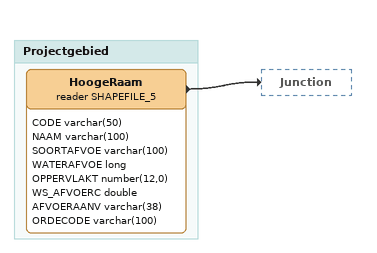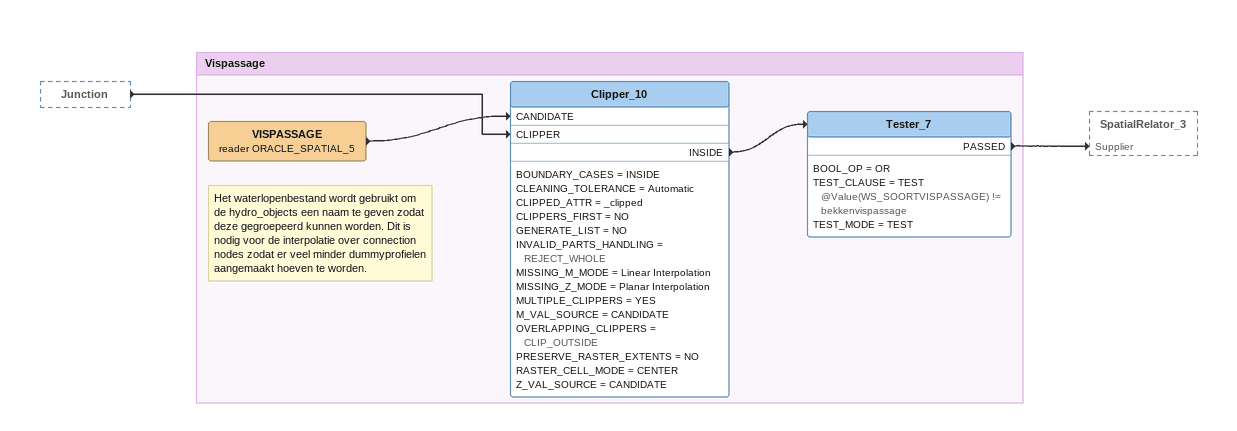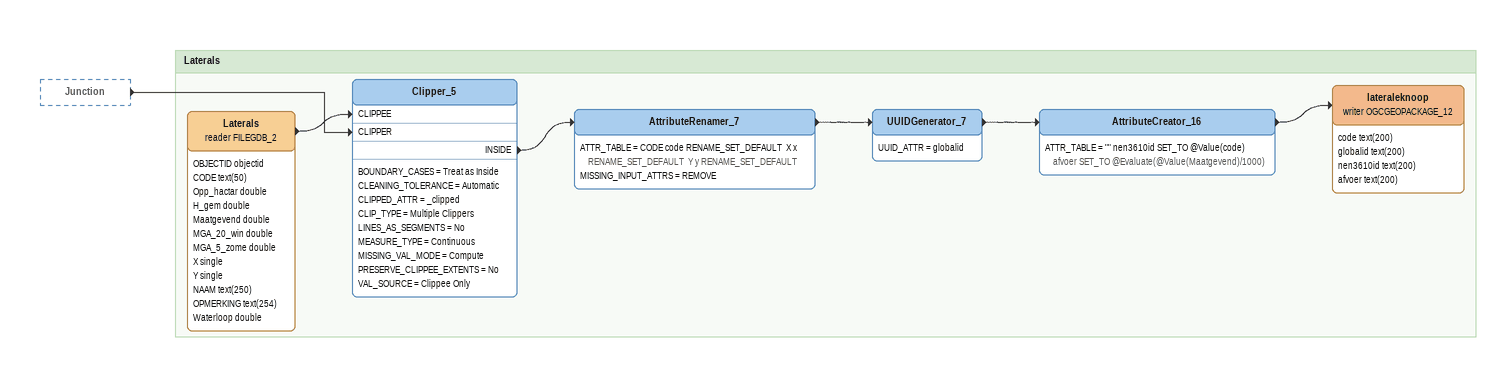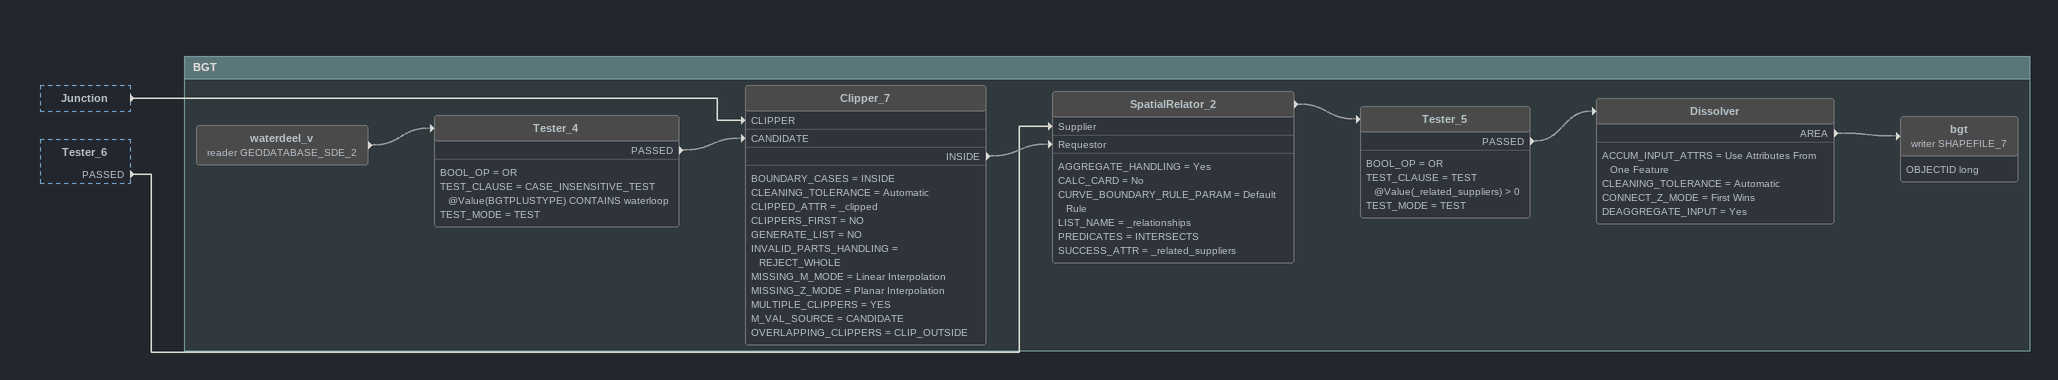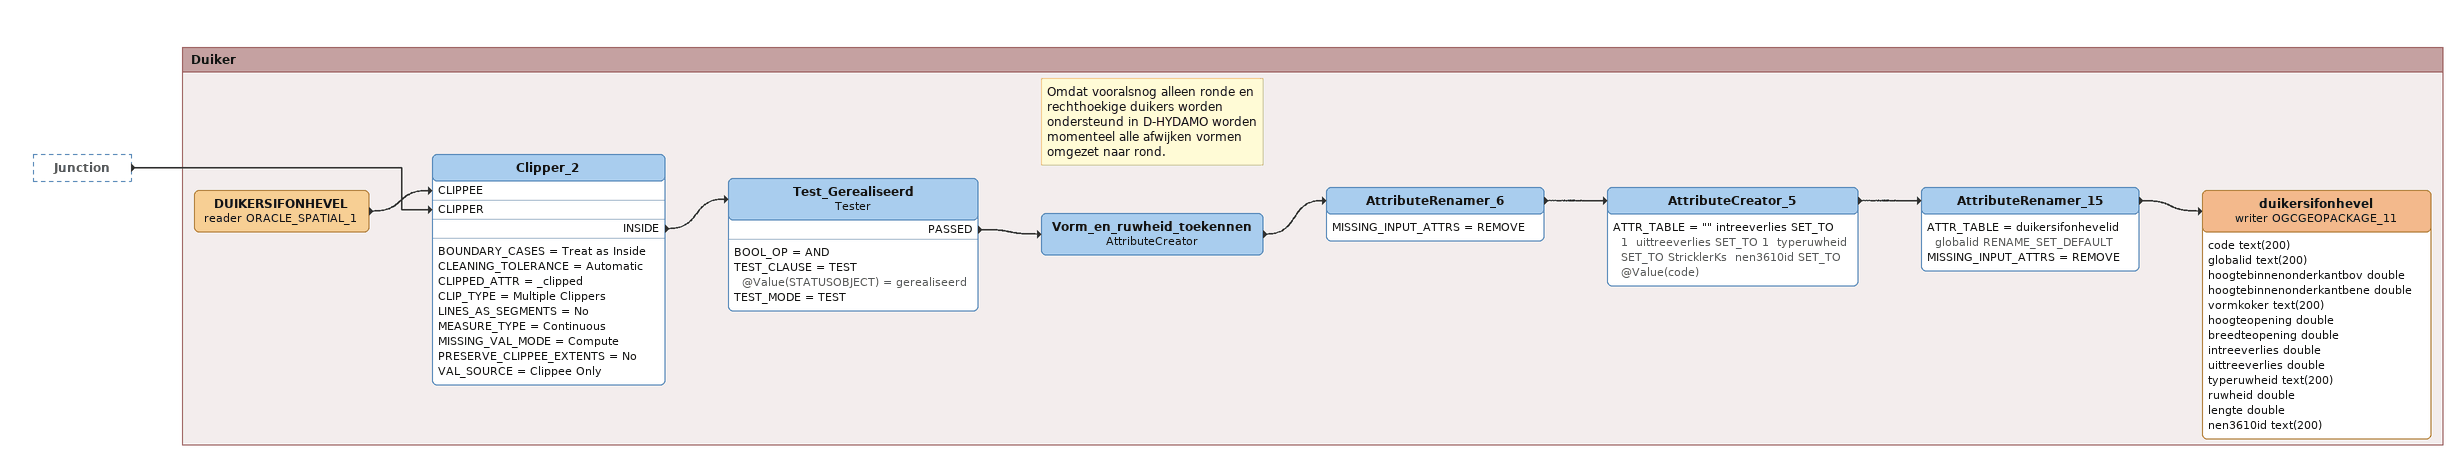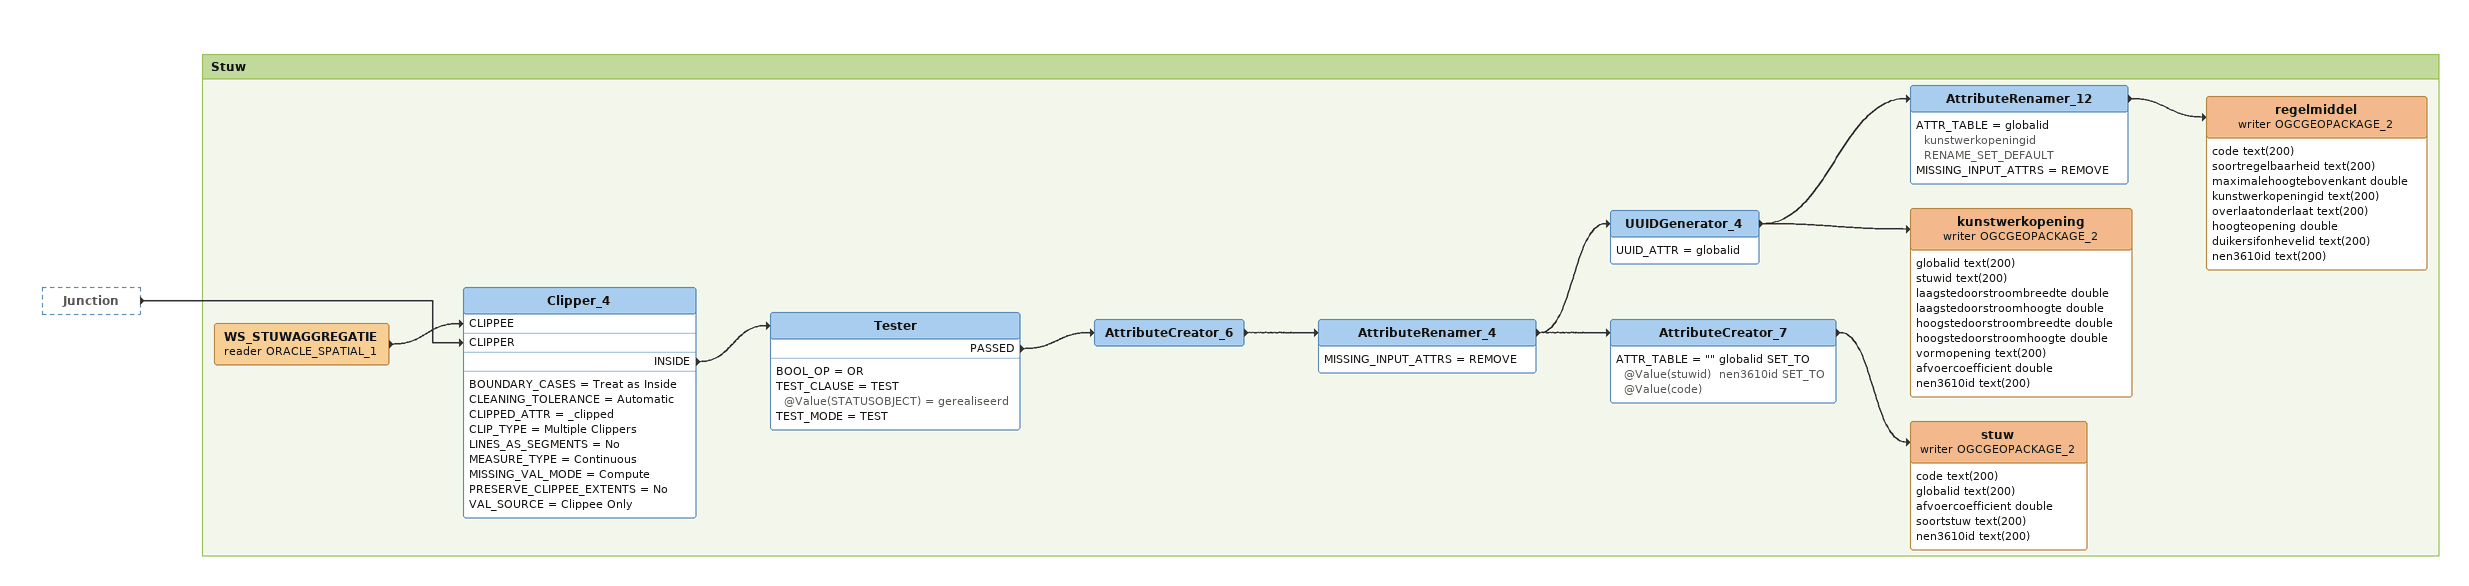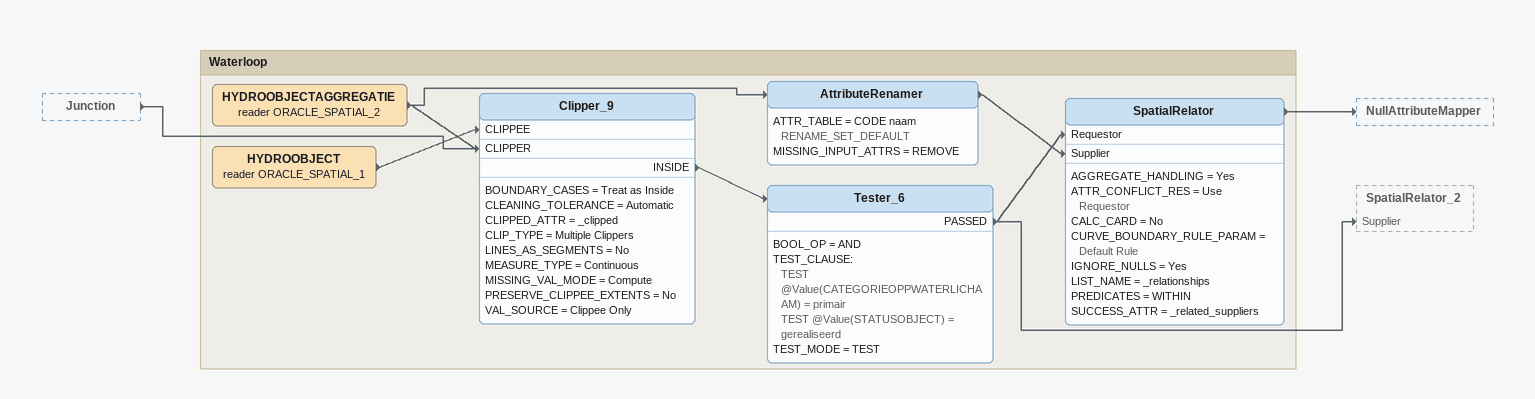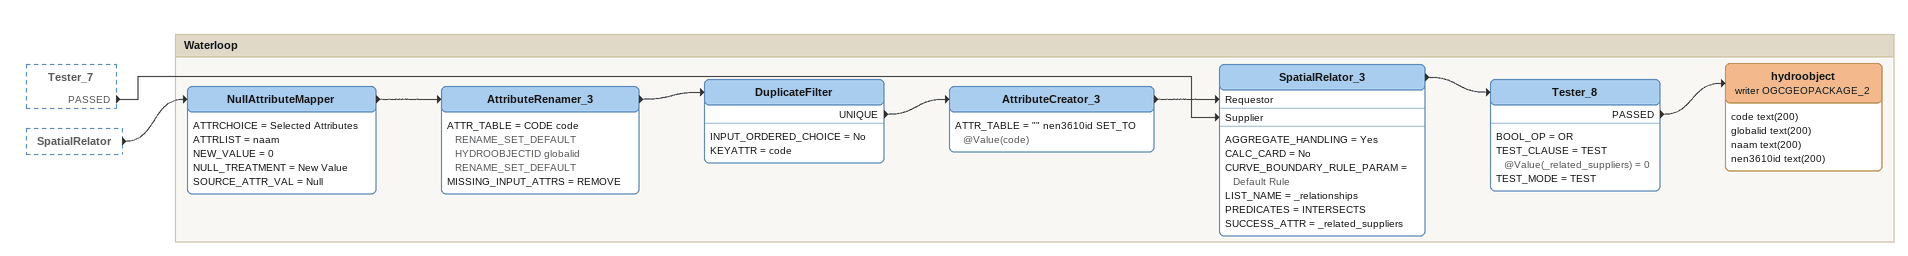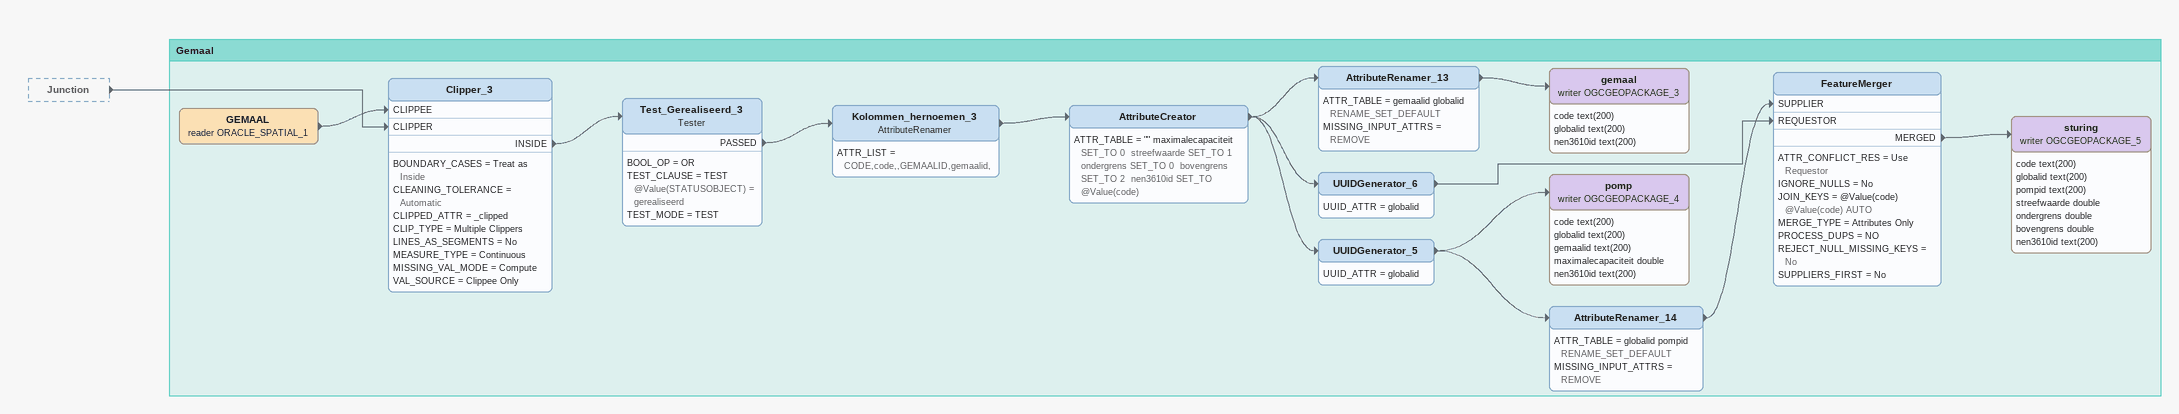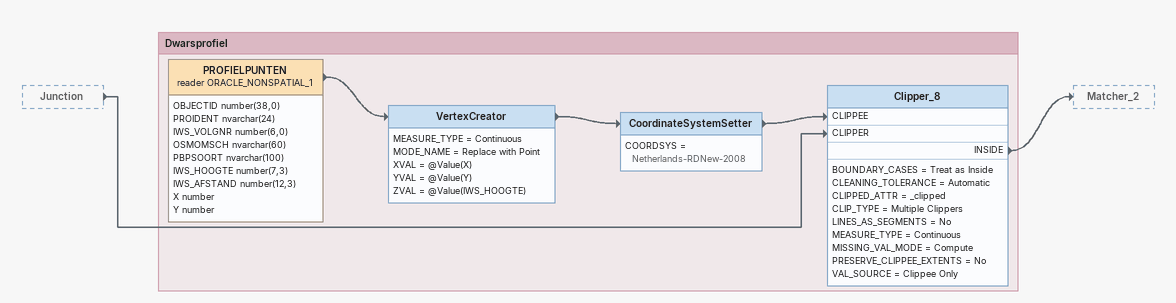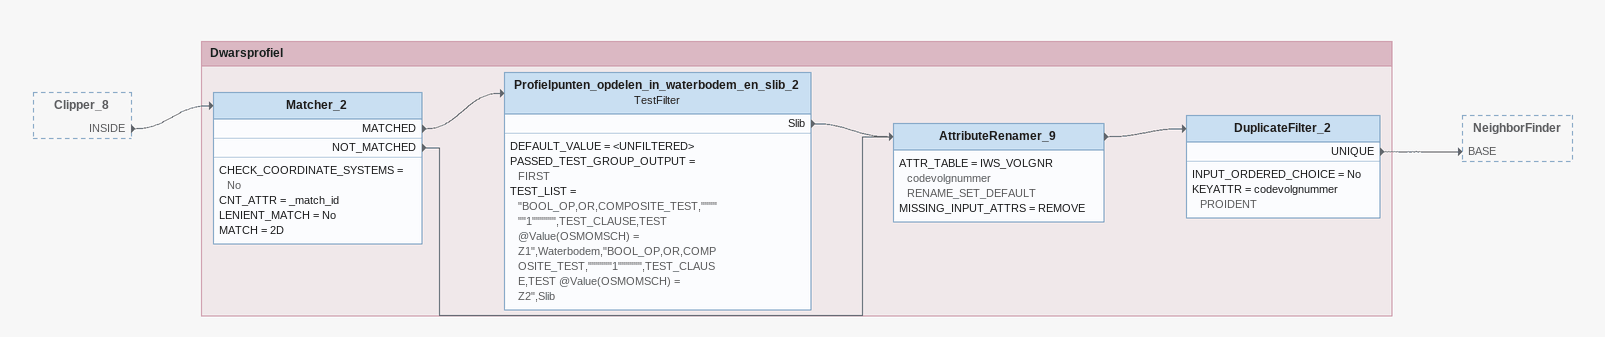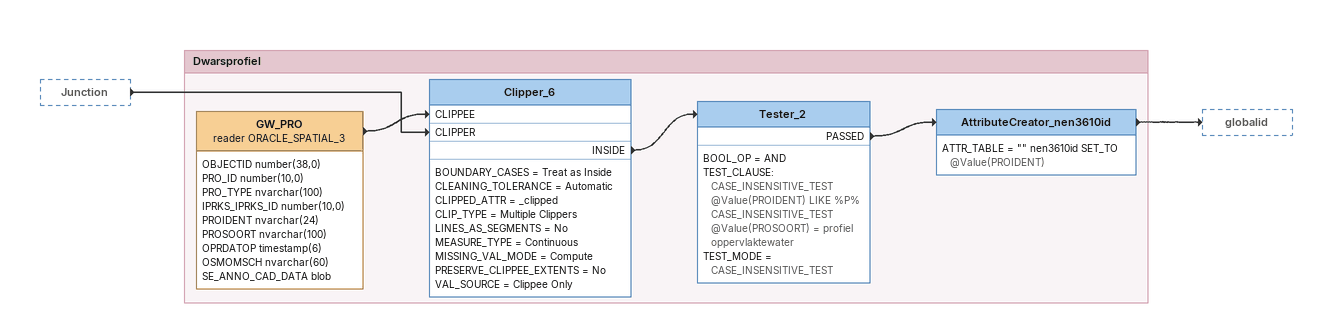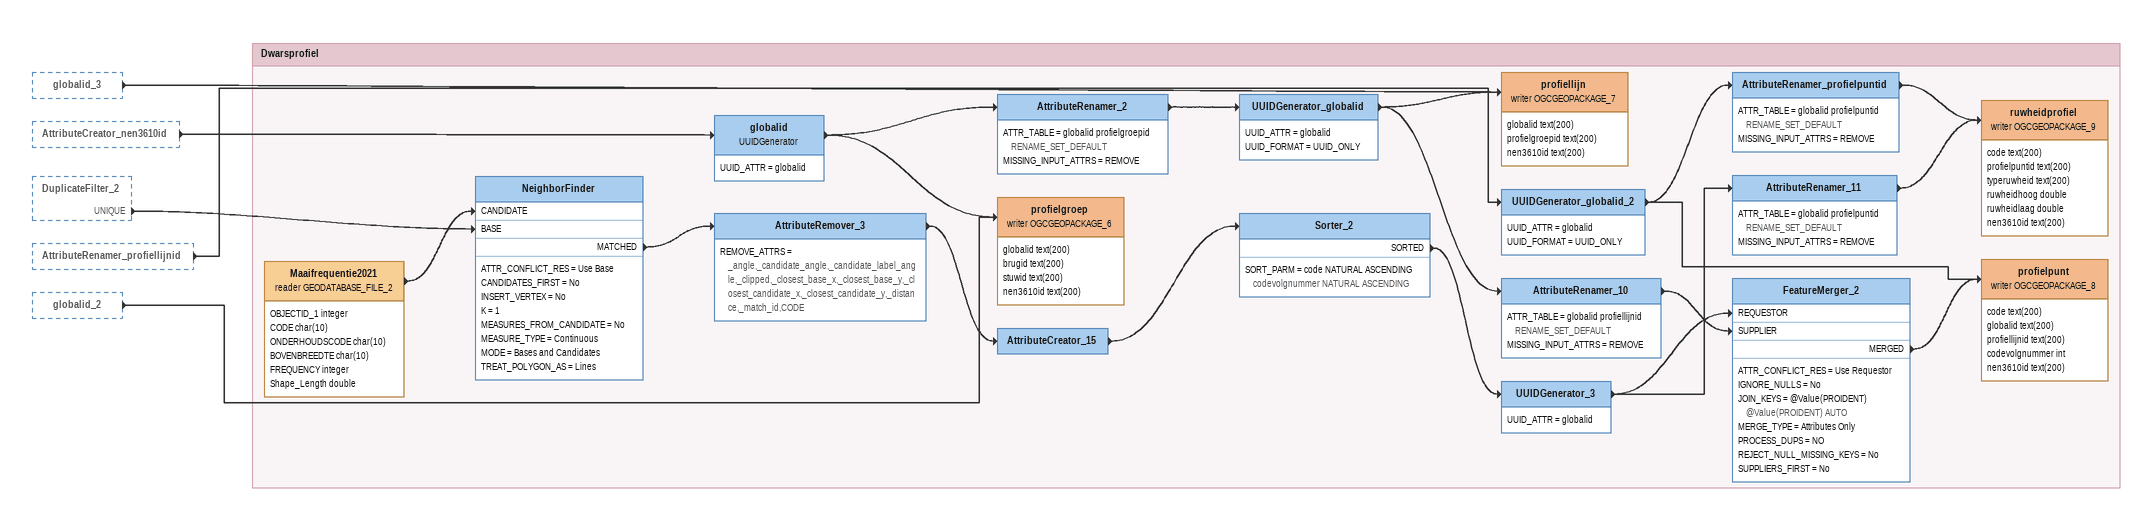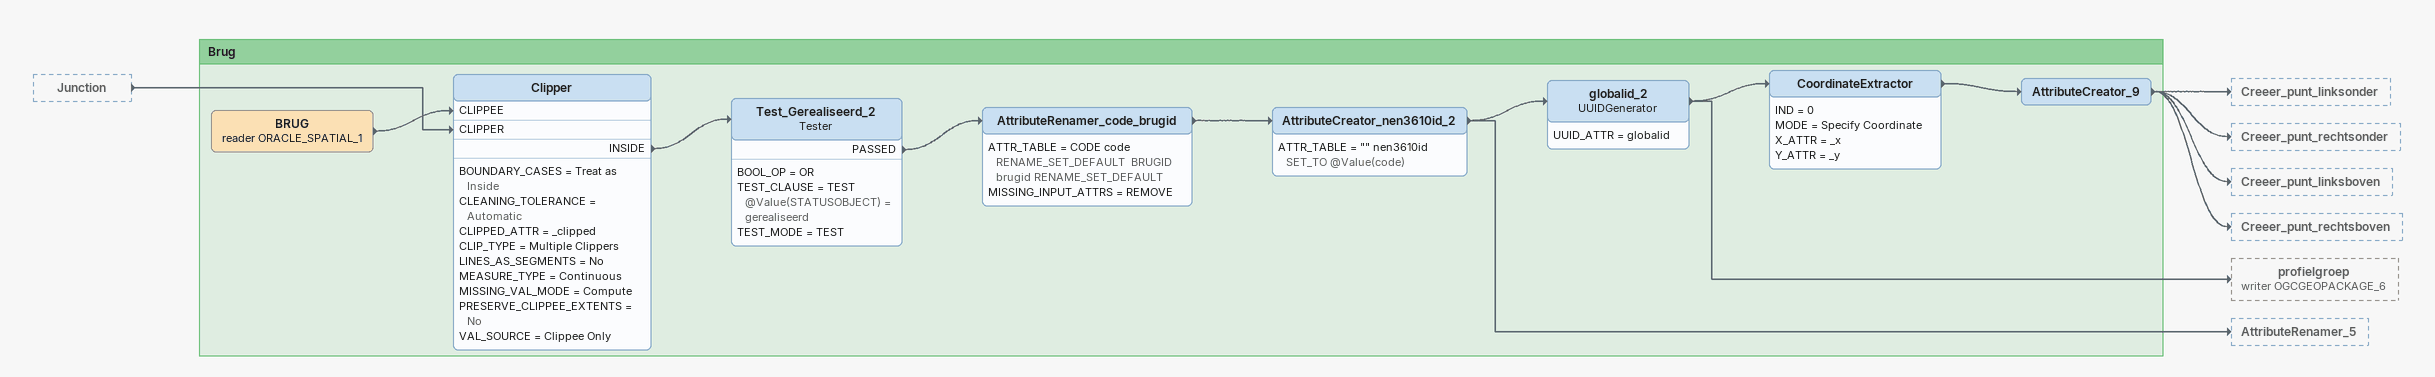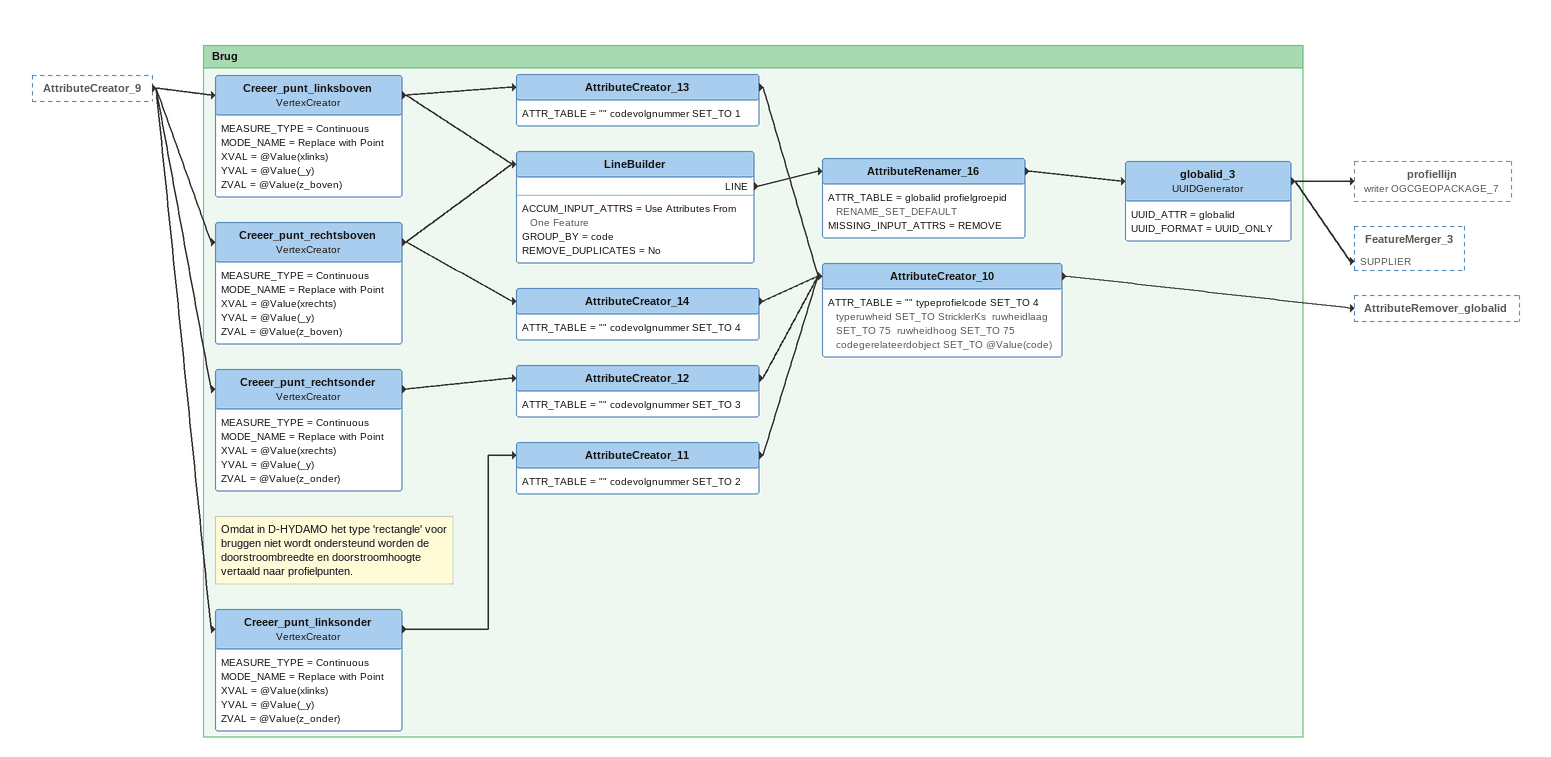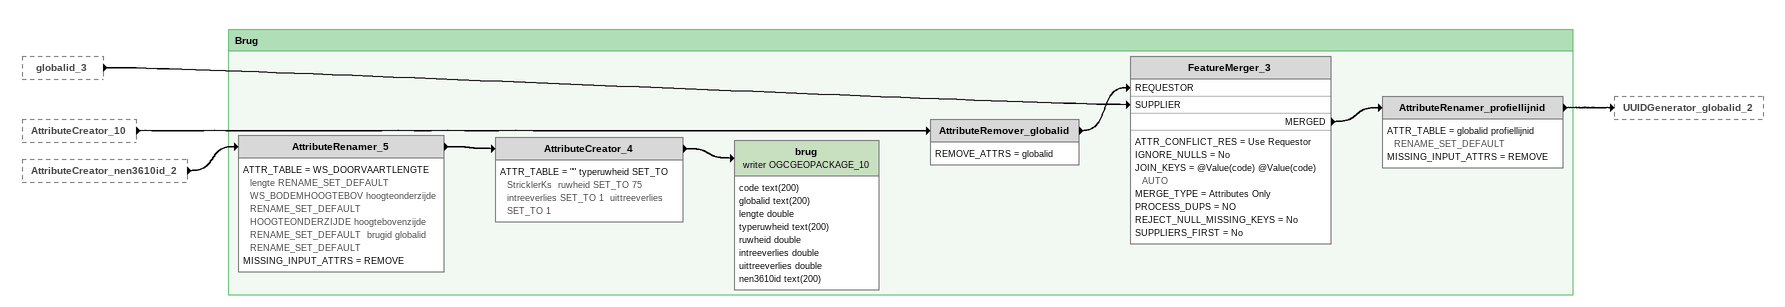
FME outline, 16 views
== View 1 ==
Bookmark: Projectgebied
HoogeRaam (reader SHAPEFILE_5)
    attributes: CODE varchar(50), NAAM varchar(100), SOORTAFVOE varchar(100), WATERAFVOE long, OPPERVLAKT number(12,0), WS_AFVOERC double, AFVOERAANV varchar(38), ORDECODE varchar(100)
    -> Junction

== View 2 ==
Junction [outside]
    -> Clipper_10 [CLIPPER]

Bookmark: Vispassage
Note: Het waterlopenbestand wordt gebruikt om de hydro_objects een naam te geven zodat deze gegroepeerd kunnen worden. Dit is nodig voor de interpolatie over connection nodes zodat er veel minder dummyprofielen aangemaakt hoeven te worden.
VISPASSAGE (reader ORACLE_SPATIAL_5)
    -> Clipper_10 [CANDIDATE]
Clipper_10
    BOUNDARY_CASES = INSIDE
    CLEANING_TOLERANCE = Automatic
    CLIPPED_ATTR = _clipped
    CLIPPERS_FIRST = NO
    GENERATE_LIST = NO
    INVALID_PARTS_HANDLING = REJECT_WHOLE
    MISSING_M_MODE = Linear Interpolation
    MISSING_Z_MODE = Planar Interpolation
    MULTIPLE_CLIPPERS = YES
    M_VAL_SOURCE = CANDIDATE
    OVERLAPPING_CLIPPERS = CLIP_OUTSIDE
    PRESERVE_RASTER_EXTENTS = NO
    RASTER_CELL_MODE = CENTER
    Z_VAL_SOURCE = CANDIDATE
    INSIDE -> Tester_7
Tester_7
    BOOL_OP = OR
    TEST_CLAUSE = TEST @Value(WS_SOORTVISPASSAGE) != bekkenvispassage
    TEST_MODE = TEST
    PASSED -> SpatialRelator_3 [Supplier]

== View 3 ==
Junction [outside]
    -> Clipper_5 [CLIPPER]

Bookmark: Laterals
Laterals (reader FILEGDB_2)
    attributes: OBJECTID objectid, CODE text(50), Opp_hactar double, H_gem double, Maatgevend double, MGA_20_win double, MGA_5_zome double, X single, Y single, NAAM text(250), OPMERKING text(254), Waterloop double
    -> Clipper_5 [CLIPPEE]
Clipper_5
    BOUNDARY_CASES = Treat as Inside
    CLEANING_TOLERANCE = Automatic
    CLIPPED_ATTR = _clipped
    CLIP_TYPE = Multiple Clippers
    LINES_AS_SEGMENTS = No
    MEASURE_TYPE = Continuous
    MISSING_VAL_MODE = Compute
    PRESERVE_CLIPPEE_EXTENTS = No
    VAL_SOURCE = Clippee Only
    INSIDE -> AttributeRenamer_7
AttributeRenamer_7
    ATTR_TABLE = CODE code RENAME_SET_DEFAULT  X x RENAME_SET_DEFAULT  Y y RENAME_SET_DEFAULT
    MISSING_INPUT_ATTRS = REMOVE
    -> UUIDGenerator_7
UUIDGenerator_7
    UUID_ATTR = globalid
    -> AttributeCreator_16
AttributeCreator_16
    ATTR_TABLE = "" nen3610id SET_TO @Value(code)  afvoer SET_TO @Evaluate(@Value(Maatgevend)/1000)
    -> lateraleknoop (writer OGCGEOPACKAGE_12)
lateraleknoop (writer OGCGEOPACKAGE_12)
    attributes: code text(200), globalid text(200), nen3610id text(200), afvoer text(200)

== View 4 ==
Junction [outside]
    -> Clipper_7 [CLIPPER]
Tester_6 [outside]
    PASSED -> SpatialRelator_2 [Supplier]

Bookmark: BGT
waterdeel_v (reader GEODATABASE_SDE_2) [off]
    -> Tester_4 [off]
Tester_4 [off]
    BOOL_OP = OR
    TEST_CLAUSE = CASE_INSENSITIVE_TEST @Value(BGTPLUSTYPE) CONTAINS waterloop
    TEST_MODE = TEST
    PASSED -> Clipper_7 [CANDIDATE] [off]
Clipper_7 [off]
    BOUNDARY_CASES = INSIDE
    CLEANING_TOLERANCE = Automatic
    CLIPPED_ATTR = _clipped
    CLIPPERS_FIRST = NO
    GENERATE_LIST = NO
    INVALID_PARTS_HANDLING = REJECT_WHOLE
    MISSING_M_MODE = Linear Interpolation
    MISSING_Z_MODE = Planar Interpolation
    MULTIPLE_CLIPPERS = YES
    M_VAL_SOURCE = CANDIDATE
    OVERLAPPING_CLIPPERS = CLIP_OUTSIDE
    INSIDE -> SpatialRelator_2 [Requestor] [off]
SpatialRelator_2 [off]
    AGGREGATE_HANDLING = Yes
    CALC_CARD = No
    CURVE_BOUNDARY_RULE_PARAM = Default Rule
    LIST_NAME = _relationships
    PREDICATES = INTERSECTS
    SUCCESS_ATTR = _related_suppliers
    -> Tester_5 [off]
Tester_5 [off]
    BOOL_OP = OR
    TEST_CLAUSE = TEST @Value(_related_suppliers) > 0
    TEST_MODE = TEST
    PASSED -> Dissolver [off]
Dissolver [off]
    ACCUM_INPUT_ATTRS = Use Attributes From One Feature
    CLEANING_TOLERANCE = Automatic
    CONNECT_Z_MODE = First Wins
    DEAGGREGATE_INPUT = Yes
    AREA -> bgt (writer SHAPEFILE_7) [off]
bgt (writer SHAPEFILE_7) [off]
    attributes: OBJECTID long

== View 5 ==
Junction [outside]
    -> Clipper_2 [CLIPPER]

Bookmark: Duiker
DUIKERSIFONHEVEL (reader ORACLE_SPATIAL_1)
    -> Clipper_2 [CLIPPEE]
Clipper_2
    BOUNDARY_CASES = Treat as Inside
    CLEANING_TOLERANCE = Automatic
    CLIPPED_ATTR = _clipped
    CLIP_TYPE = Multiple Clippers
    LINES_AS_SEGMENTS = No
    MEASURE_TYPE = Continuous
    MISSING_VAL_MODE = Compute
    PRESERVE_CLIPPEE_EXTENTS = No
    VAL_SOURCE = Clippee Only
    INSIDE -> Test_Gerealiseerd
Test_Gerealiseerd: Tester
    BOOL_OP = AND
    TEST_CLAUSE = TEST @Value(STATUSOBJECT) = gerealiseerd
    TEST_MODE = TEST
    PASSED -> Vorm_en_ruwheid_toekennen
Note: Omdat vooralsnog alleen ronde en rechthoekige duikers worden ondersteund in D-HYDAMO worden momenteel alle afwijken vormen omgezet naar rond.
Vorm_en_ruwheid_toekennen: AttributeCreator
    -> AttributeRenamer_6
AttributeRenamer_6
    MISSING_INPUT_ATTRS = REMOVE
    -> AttributeCreator_5
AttributeCreator_5
    ATTR_TABLE = "" intreeverlies SET_TO 1  uittreeverlies SET_TO 1  typeruwheid SET_TO StricklerKs  nen3610id SET_TO @Value(code)
    -> AttributeRenamer_15
AttributeRenamer_15
    ATTR_TABLE = duikersifonhevelid globalid RENAME_SET_DEFAULT
    MISSING_INPUT_ATTRS = REMOVE
    -> duikersifonhevel (writer OGCGEOPACKAGE_11)
duikersifonhevel (writer OGCGEOPACKAGE_11)
    attributes: code text(200), globalid text(200), hoogtebinnenonderkantbov double, hoogtebinnenonderkantbene double, vormkoker text(200), hoogteopening double, breedteopening double, intreeverlies double, uittreeverlies double, typeruwheid text(200), ruwheid double, lengte double, nen3610id text(200)

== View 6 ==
Junction [outside]
    -> Clipper_4 [CLIPPER]

Bookmark: Stuw
WS_STUWAGGREGATIE (reader ORACLE_SPATIAL_1)
    -> Clipper_4 [CLIPPEE]
Clipper_4
    BOUNDARY_CASES = Treat as Inside
    CLEANING_TOLERANCE = Automatic
    CLIPPED_ATTR = _clipped
    CLIP_TYPE = Multiple Clippers
    LINES_AS_SEGMENTS = No
    MEASURE_TYPE = Continuous
    MISSING_VAL_MODE = Compute
    PRESERVE_CLIPPEE_EXTENTS = No
    VAL_SOURCE = Clippee Only
    INSIDE -> Tester
Tester
    BOOL_OP = OR
    TEST_CLAUSE = TEST @Value(STATUSOBJECT) = gerealiseerd
    TEST_MODE = TEST
    PASSED -> AttributeCreator_6
AttributeCreator_6
    -> AttributeRenamer_4
AttributeRenamer_4
    MISSING_INPUT_ATTRS = REMOVE
    -> AttributeCreator_7
    -> UUIDGenerator_4
UUIDGenerator_4
    UUID_ATTR = globalid
    -> kunstwerkopening (writer OGCGEOPACKAGE_2)
    -> AttributeRenamer_12
AttributeRenamer_12
    ATTR_TABLE = globalid kunstwerkopeningid RENAME_SET_DEFAULT
    MISSING_INPUT_ATTRS = REMOVE
    -> regelmiddel (writer OGCGEOPACKAGE_2)
regelmiddel (writer OGCGEOPACKAGE_2)
    attributes: code text(200), soortregelbaarheid text(200), maximalehoogtebovenkant double, kunstwerkopeningid text(200), overlaatonderlaat text(200), hoogteopening double, duikersifonhevelid text(200), nen3610id text(200)
kunstwerkopening (writer OGCGEOPACKAGE_2)
    attributes: globalid text(200), stuwid text(200), laagstedoorstroombreedte double, laagstedoorstroomhoogte double, hoogstedoorstroombreedte double, hoogstedoorstroomhoogte double, vormopening text(200), afvoercoefficient double, nen3610id text(200)
AttributeCreator_7
    ATTR_TABLE = "" globalid SET_TO @Value(stuwid)  nen3610id SET_TO @Value(code)
    -> stuw (writer OGCGEOPACKAGE_2)
stuw (writer OGCGEOPACKAGE_2)
    attributes: code text(200), globalid text(200), afvoercoefficient double, soortstuw text(200), nen3610id text(200)

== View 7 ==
Junction [outside]
    -> Clipper_9 [CLIPPER]

Bookmark: Waterloop
HYDROOBJECTAGGREGATIE (reader ORACLE_SPATIAL_2)
    -> AttributeRenamer
    -> Clipper_9 [CLIPPER]
AttributeRenamer
    ATTR_TABLE = CODE naam RENAME_SET_DEFAULT
    MISSING_INPUT_ATTRS = REMOVE
    -> SpatialRelator [Supplier]
HYDROOBJECT (reader ORACLE_SPATIAL_1)
    -> Clipper_9 [CLIPPEE]
Clipper_9
    BOUNDARY_CASES = Treat as Inside
    CLEANING_TOLERANCE = Automatic
    CLIPPED_ATTR = _clipped
    CLIP_TYPE = Multiple Clippers
    LINES_AS_SEGMENTS = No
    MEASURE_TYPE = Continuous
    MISSING_VAL_MODE = Compute
    PRESERVE_CLIPPEE_EXTENTS = No
    VAL_SOURCE = Clippee Only
    INSIDE -> Tester_6
Tester_6
    BOOL_OP = AND
    TEST_CLAUSE:
      TEST @Value(CATEGORIEOPPWATERLICHAAM) = primair
      TEST @Value(STATUSOBJECT) = gerealiseerd
    TEST_MODE = TEST
    PASSED -> SpatialRelator [Requestor]
    PASSED -> SpatialRelator_2 [Supplier]
SpatialRelator
    AGGREGATE_HANDLING = Yes
    ATTR_CONFLICT_RES = Use Requestor
    CALC_CARD = No
    CURVE_BOUNDARY_RULE_PARAM = Default Rule
    IGNORE_NULLS = Yes
    LIST_NAME = _relationships
    PREDICATES = WITHIN
    SUCCESS_ATTR = _related_suppliers
    -> NullAttributeMapper

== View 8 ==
Tester_7 [outside]
    PASSED -> SpatialRelator_3 [Supplier]
SpatialRelator [outside]
    -> NullAttributeMapper

Bookmark: Waterloop
NullAttributeMapper
    ATTRCHOICE = Selected Attributes
    ATTRLIST = naam
    NEW_VALUE = 0
    NULL_TREATMENT = New Value
    SOURCE_ATTR_VAL = Null
    -> AttributeRenamer_3
AttributeRenamer_3
    ATTR_TABLE = CODE code RENAME_SET_DEFAULT  HYDROOBJECTID globalid RENAME_SET_DEFAULT
    MISSING_INPUT_ATTRS = REMOVE
    -> DuplicateFilter
DuplicateFilter
    INPUT_ORDERED_CHOICE = No
    KEYATTR = code
    UNIQUE -> AttributeCreator_3
AttributeCreator_3
    ATTR_TABLE = "" nen3610id SET_TO @Value(code)
    -> SpatialRelator_3 [Requestor]
SpatialRelator_3
    AGGREGATE_HANDLING = Yes
    CALC_CARD = No
    CURVE_BOUNDARY_RULE_PARAM = Default Rule
    LIST_NAME = _relationships
    PREDICATES = INTERSECTS
    SUCCESS_ATTR = _related_suppliers
    -> Tester_8
Tester_8
    BOOL_OP = OR
    TEST_CLAUSE = TEST @Value(_related_suppliers) = 0
    TEST_MODE = TEST
    PASSED -> hydroobject (writer OGCGEOPACKAGE_2)
hydroobject (writer OGCGEOPACKAGE_2)
    attributes: code text(200), globalid text(200), naam text(200), nen3610id text(200)

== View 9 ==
Junction [outside]
    -> Clipper_3 [CLIPPER]

Bookmark: Gemaal
GEMAAL (reader ORACLE_SPATIAL_1)
    -> Clipper_3 [CLIPPEE]
Clipper_3
    BOUNDARY_CASES = Treat as Inside
    CLEANING_TOLERANCE = Automatic
    CLIPPED_ATTR = _clipped
    CLIP_TYPE = Multiple Clippers
    LINES_AS_SEGMENTS = No
    MEASURE_TYPE = Continuous
    MISSING_VAL_MODE = Compute
    VAL_SOURCE = Clippee Only
    INSIDE -> Test_Gerealiseerd_3
Test_Gerealiseerd_3: Tester
    BOOL_OP = OR
    TEST_CLAUSE = TEST @Value(STATUSOBJECT) = gerealiseerd
    TEST_MODE = TEST
    PASSED -> Kolommen_hernoemen_3
Kolommen_hernoemen_3: AttributeRenamer
    ATTR_LIST = CODE,code,,GEMAALID,gemaalid,
    -> AttributeCreator
AttributeCreator
    ATTR_TABLE = "" maximalecapaciteit SET_TO 0  streefwaarde SET_TO 1  ondergrens SET_TO 0  bovengrens SET_TO 2  nen3610id SET_TO @Value(code)
    -> AttributeRenamer_13
    -> UUIDGenerator_5
    -> UUIDGenerator_6
AttributeRenamer_13
    ATTR_TABLE = gemaalid globalid RENAME_SET_DEFAULT
    MISSING_INPUT_ATTRS = REMOVE
    -> gemaal (writer OGCGEOPACKAGE_3)
gemaal (writer OGCGEOPACKAGE_3)
    attributes: code text(200), globalid text(200), nen3610id text(200)
UUIDGenerator_6
    UUID_ATTR = globalid
    -> FeatureMerger [REQUESTOR]
UUIDGenerator_5
    UUID_ATTR = globalid
    -> pomp (writer OGCGEOPACKAGE_4)
    -> AttributeRenamer_14
pomp (writer OGCGEOPACKAGE_4)
    attributes: code text(200), globalid text(200), gemaalid text(200), maximalecapaciteit double, nen3610id text(200)
AttributeRenamer_14
    ATTR_TABLE = globalid pompid RENAME_SET_DEFAULT
    MISSING_INPUT_ATTRS = REMOVE
    -> FeatureMerger [SUPPLIER]
FeatureMerger
    ATTR_CONFLICT_RES = Use Requestor
    IGNORE_NULLS = No
    JOIN_KEYS = @Value(code) @Value(code) AUTO
    MERGE_TYPE = Attributes Only
    PROCESS_DUPS = NO
    REJECT_NULL_MISSING_KEYS = No
    SUPPLIERS_FIRST = No
    MERGED -> sturing (writer OGCGEOPACKAGE_5)
sturing (writer OGCGEOPACKAGE_5)
    attributes: code text(200), globalid text(200), pompid text(200), streefwaarde double, ondergrens double, bovengrens double, nen3610id text(200)

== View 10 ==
Junction [outside]
    -> Clipper_8 [CLIPPER]

Bookmark: Dwarsprofiel
PROFIELPUNTEN (reader ORACLE_NONSPATIAL_1)
    attributes: OBJECTID number(38,0), PROIDENT nvarchar(24), IWS_VOLGNR number(6,0), OSMOMSCH nvarchar(60), PBPSOORT nvarchar(100), IWS_HOOGTE number(7,3), IWS_AFSTAND number(12,3), X number, Y number
    -> VertexCreator
VertexCreator
    MEASURE_TYPE = Continuous
    MODE_NAME = Replace with Point
    XVAL = @Value(X)
    YVAL = @Value(Y)
    ZVAL = @Value(IWS_HOOGTE)
    -> CoordinateSystemSetter
CoordinateSystemSetter
    COORDSYS = Netherlands-RDNew-2008
    -> Clipper_8 [CLIPPEE]
Clipper_8
    BOUNDARY_CASES = Treat as Inside
    CLEANING_TOLERANCE = Automatic
    CLIPPED_ATTR = _clipped
    CLIP_TYPE = Multiple Clippers
    LINES_AS_SEGMENTS = No
    MEASURE_TYPE = Continuous
    MISSING_VAL_MODE = Compute
    PRESERVE_CLIPPEE_EXTENTS = No
    VAL_SOURCE = Clippee Only
    INSIDE -> Matcher_2

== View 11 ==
Clipper_8 [outside]
    INSIDE -> Matcher_2

Bookmark: Dwarsprofiel
Matcher_2
    CHECK_COORDINATE_SYSTEMS = No
    CNT_ATTR = _match_id
    LENIENT_MATCH = No
    MATCH = 2D
    MATCHED -> Profielpunten_opdelen_in_waterbodem_en_slib_2
    NOT_MATCHED -> AttributeRenamer_9
Profielpunten_opdelen_in_waterbodem_en_slib_2: TestFilter
    DEFAULT_VALUE = <UNFILTERED>
    PASSED_TEST_GROUP_OUTPUT = FIRST
    TEST_LIST = "BOOL_OP,OR,COMPOSITE_TEST,""""""1"""""",TEST_CLAUSE,TEST @Value(OSMOMSCH) = Z1",Waterbodem,"BOOL_OP,OR,COMPOSITE_TEST,""""""1"""""",TEST_CLAUSE,TEST @Value(OSMOMSCH) = Z2",Slib
    Slib -> AttributeRenamer_9
AttributeRenamer_9
    ATTR_TABLE = IWS_VOLGNR codevolgnummer RENAME_SET_DEFAULT
    MISSING_INPUT_ATTRS = REMOVE
    -> DuplicateFilter_2
DuplicateFilter_2
    INPUT_ORDERED_CHOICE = No
    KEYATTR = codevolgnummer PROIDENT
    UNIQUE -> NeighborFinder [BASE]

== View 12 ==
Junction [outside]
    -> Clipper_6 [CLIPPER]

Bookmark: Dwarsprofiel
GW_PRO (reader ORACLE_SPATIAL_3)
    attributes: OBJECTID number(38,0), PRO_ID number(10,0), PRO_TYPE nvarchar(100), IPRKS_IPRKS_ID number(10,0), PROIDENT nvarchar(24), PROSOORT nvarchar(100), OPRDATOP timestamp(6), OSMOMSCH nvarchar(60), SE_ANNO_CAD_DATA blob
    -> Clipper_6 [CLIPPEE]
Clipper_6
    BOUNDARY_CASES = Treat as Inside
    CLEANING_TOLERANCE = Automatic
    CLIPPED_ATTR = _clipped
    CLIP_TYPE = Multiple Clippers
    LINES_AS_SEGMENTS = No
    MEASURE_TYPE = Continuous
    MISSING_VAL_MODE = Compute
    PRESERVE_CLIPPEE_EXTENTS = No
    VAL_SOURCE = Clippee Only
    INSIDE -> Tester_2
Tester_2
    BOOL_OP = AND
    TEST_CLAUSE:
      CASE_INSENSITIVE_TEST @Value(PROIDENT) LIKE %P%
      CASE_INSENSITIVE_TEST @Value(PROSOORT) = profiel oppervlaktewater
    TEST_MODE = CASE_INSENSITIVE_TEST
    PASSED -> AttributeCreator_nen3610id
AttributeCreator_nen3610id
    ATTR_TABLE = "" nen3610id SET_TO @Value(PROIDENT)
    -> globalid

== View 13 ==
globalid_3 [outside]
    -> profiellijn (writer OGCGEOPACKAGE_7)
AttributeCreator_nen3610id [outside]
    -> globalid
DuplicateFilter_2 [outside]
    UNIQUE -> NeighborFinder [BASE]
AttributeRenamer_profiellijnid [outside]
    -> UUIDGenerator_globalid_2
globalid_2 [outside]
    -> profielgroep (writer OGCGEOPACKAGE_6)

Bookmark: Dwarsprofiel
globalid: UUIDGenerator
    UUID_ATTR = globalid
    -> profielgroep (writer OGCGEOPACKAGE_6)
    -> AttributeRenamer_2
AttributeRenamer_2
    ATTR_TABLE = globalid profielgroepid RENAME_SET_DEFAULT
    MISSING_INPUT_ATTRS = REMOVE
    -> UUIDGenerator_globalid
UUIDGenerator_globalid
    UUID_ATTR = globalid
    UUID_FORMAT = UUID_ONLY
    -> profiellijn (writer OGCGEOPACKAGE_7)
    -> AttributeRenamer_10
AttributeRenamer_10
    ATTR_TABLE = globalid profiellijnid RENAME_SET_DEFAULT
    MISSING_INPUT_ATTRS = REMOVE
    -> FeatureMerger_2 [SUPPLIER]
Maaifrequentie2021 (reader GEODATABASE_FILE_2)
    attributes: OBJECTID_1 integer, CODE char(10), ONDERHOUDSCODE char(10), BOVENBREEDTE char(10), FREQUENCY integer, Shape_Length double
    -> NeighborFinder [CANDIDATE]
NeighborFinder
    ATTR_CONFLICT_RES = Use Base
    CANDIDATES_FIRST = No
    INSERT_VERTEX = No
    K = 1
    MEASURES_FROM_CANDIDATE = No
    MEASURE_TYPE = Continuous
    MODE = Bases and Candidates
    TREAT_POLYGON_AS = Lines
    MATCHED -> AttributeRemover_3
AttributeRemover_3
    REMOVE_ATTRS = _angle,_candidate_angle,_candidate_label_angle,_clipped,_closest_base_x,_closest_base_y,_closest_candidate_x,_closest_candidate_y,_distance,_match_id,CODE
    -> AttributeCreator_15
AttributeCreator_15
    -> Sorter_2
Sorter_2
    SORT_PARM = code NATURAL ASCENDING codevolgnummer NATURAL ASCENDING
    SORTED -> UUIDGenerator_3
UUIDGenerator_3
    UUID_ATTR = globalid
    -> FeatureMerger_2 [REQUESTOR]
    -> AttributeRenamer_11
AttributeRenamer_11
    ATTR_TABLE = globalid profielpuntid RENAME_SET_DEFAULT
    MISSING_INPUT_ATTRS = REMOVE
    -> ruwheidprofiel (writer OGCGEOPACKAGE_9)
FeatureMerger_2
    ATTR_CONFLICT_RES = Use Requestor
    IGNORE_NULLS = No
    JOIN_KEYS = @Value(PROIDENT) @Value(PROIDENT) AUTO
    MERGE_TYPE = Attributes Only
    PROCESS_DUPS = NO
    REJECT_NULL_MISSING_KEYS = No
    SUPPLIERS_FIRST = No
    MERGED -> profielpunt (writer OGCGEOPACKAGE_8)
profiellijn (writer OGCGEOPACKAGE_7)
    attributes: globalid text(200), profielgroepid text(200), nen3610id text(200)
UUIDGenerator_globalid_2
    UUID_ATTR = globalid
    UUID_FORMAT = UUID_ONLY
    -> profielpunt (writer OGCGEOPACKAGE_8)
    -> AttributeRenamer_profielpuntid
AttributeRenamer_profielpuntid
    ATTR_TABLE = globalid profielpuntid RENAME_SET_DEFAULT
    MISSING_INPUT_ATTRS = REMOVE
    -> ruwheidprofiel (writer OGCGEOPACKAGE_9)
ruwheidprofiel (writer OGCGEOPACKAGE_9)
    attributes: code text(200), profielpuntid text(200), typeruwheid text(200), ruwheidhoog double, ruwheidlaag double, nen3610id text(200)
profielpunt (writer OGCGEOPACKAGE_8)
    attributes: code text(200), globalid text(200), profiellijnid text(200), codevolgnummer int, nen3610id text(200)
profielgroep (writer OGCGEOPACKAGE_6)
    attributes: globalid text(200), brugid text(200), stuwid text(200), nen3610id text(200)

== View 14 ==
Junction [outside]
    -> Clipper [CLIPPER]

Bookmark: Brug
BRUG (reader ORACLE_SPATIAL_1)
    -> Clipper [CLIPPEE]
Clipper
    BOUNDARY_CASES = Treat as Inside
    CLEANING_TOLERANCE = Automatic
    CLIPPED_ATTR = _clipped
    CLIP_TYPE = Multiple Clippers
    LINES_AS_SEGMENTS = No
    MEASURE_TYPE = Continuous
    MISSING_VAL_MODE = Compute
    PRESERVE_CLIPPEE_EXTENTS = No
    VAL_SOURCE = Clippee Only
    INSIDE -> Test_Gerealiseerd_2
Test_Gerealiseerd_2: Tester
    BOOL_OP = OR
    TEST_CLAUSE = TEST @Value(STATUSOBJECT) = gerealiseerd
    TEST_MODE = TEST
    PASSED -> AttributeRenamer_code_brugid
AttributeRenamer_code_brugid
    ATTR_TABLE = CODE code RENAME_SET_DEFAULT  BRUGID brugid RENAME_SET_DEFAULT
    MISSING_INPUT_ATTRS = REMOVE
    -> AttributeCreator_nen3610id_2
AttributeCreator_nen3610id_2
    ATTR_TABLE = "" nen3610id SET_TO @Value(code)
    -> globalid_2
    -> AttributeRenamer_5
globalid_2: UUIDGenerator
    UUID_ATTR = globalid
    -> profielgroep (writer OGCGEOPACKAGE_6)
    -> CoordinateExtractor
CoordinateExtractor
    IND = 0
    MODE = Specify Coordinate
    X_ATTR = _x
    Y_ATTR = _y
    -> AttributeCreator_9
AttributeCreator_9
    -> Creeer_punt_linksonder
    -> Creeer_punt_rechtsonder
    -> Creeer_punt_linksboven
    -> Creeer_punt_rechtsboven

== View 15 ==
AttributeCreator_9 [outside]
    -> Creeer_punt_linksonder
    -> Creeer_punt_rechtsonder
    -> Creeer_punt_linksboven
    -> Creeer_punt_rechtsboven

Bookmark: Brug
Creeer_punt_linksboven: VertexCreator
    MEASURE_TYPE = Continuous
    MODE_NAME = Replace with Point
    XVAL = @Value(xlinks)
    YVAL = @Value(_y)
    ZVAL = @Value(z_boven)
    -> AttributeCreator_13
    -> LineBuilder
AttributeCreator_13
    ATTR_TABLE = "" codevolgnummer SET_TO 1
    -> AttributeCreator_10
Creeer_punt_rechtsboven: VertexCreator
    MEASURE_TYPE = Continuous
    MODE_NAME = Replace with Point
    XVAL = @Value(xrechts)
    YVAL = @Value(_y)
    ZVAL = @Value(z_boven)
    -> AttributeCreator_14
    -> LineBuilder
LineBuilder
    ACCUM_INPUT_ATTRS = Use Attributes From One Feature
    GROUP_BY = code
    REMOVE_DUPLICATES = No
    LINE -> AttributeRenamer_16
AttributeRenamer_16
    ATTR_TABLE = globalid profielgroepid RENAME_SET_DEFAULT
    MISSING_INPUT_ATTRS = REMOVE
    -> globalid_3
globalid_3: UUIDGenerator
    UUID_ATTR = globalid
    UUID_FORMAT = UUID_ONLY
    -> profiellijn (writer OGCGEOPACKAGE_7)
    -> FeatureMerger_3 [SUPPLIER]
AttributeCreator_14
    ATTR_TABLE = "" codevolgnummer SET_TO 4
    -> AttributeCreator_10
Creeer_punt_rechtsonder: VertexCreator
    MEASURE_TYPE = Continuous
    MODE_NAME = Replace with Point
    XVAL = @Value(xrechts)
    YVAL = @Value(_y)
    ZVAL = @Value(z_onder)
    -> AttributeCreator_12
AttributeCreator_12
    ATTR_TABLE = "" codevolgnummer SET_TO 3
    -> AttributeCreator_10
Note: Omdat in D-HYDAMO het type 'rectangle' voor bruggen niet wordt ondersteund worden de doorstroombreedte en doorstroomhoogte vertaald naar profielpunten.
Creeer_punt_linksonder: VertexCreator
    MEASURE_TYPE = Continuous
    MODE_NAME = Replace with Point
    XVAL = @Value(xlinks)
    YVAL = @Value(_y)
    ZVAL = @Value(z_onder)
    -> AttributeCreator_11
AttributeCreator_11
    ATTR_TABLE = "" codevolgnummer SET_TO 2
    -> AttributeCreator_10
AttributeCreator_10
    ATTR_TABLE = "" typeprofielcode SET_TO 4  typeruwheid SET_TO StricklerKs  ruwheidlaag SET_TO 75  ruwheidhoog SET_TO 75  codegerelateerdobject SET_TO @Value(code)
    -> AttributeRemover_globalid

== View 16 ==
globalid_3 [outside]
    -> FeatureMerger_3 [SUPPLIER]
AttributeCreator_10 [outside]
    -> AttributeRemover_globalid
AttributeCreator_nen3610id_2 [outside]
    -> AttributeRenamer_5

Bookmark: Brug
AttributeRemover_globalid
    REMOVE_ATTRS = globalid
    -> FeatureMerger_3 [REQUESTOR]
FeatureMerger_3
    ATTR_CONFLICT_RES = Use Requestor
    IGNORE_NULLS = No
    JOIN_KEYS = @Value(code) @Value(code) AUTO
    MERGE_TYPE = Attributes Only
    PROCESS_DUPS = NO
    REJECT_NULL_MISSING_KEYS = No
    SUPPLIERS_FIRST = No
    MERGED -> AttributeRenamer_profiellijnid
AttributeRenamer_profiellijnid
    ATTR_TABLE = globalid profiellijnid RENAME_SET_DEFAULT
    MISSING_INPUT_ATTRS = REMOVE
    -> UUIDGenerator_globalid_2
AttributeRenamer_5
    ATTR_TABLE = WS_DOORVAARTLENGTE lengte RENAME_SET_DEFAULT  WS_BODEMHOOGTEBOV hoogteonderzijde RENAME_SET_DEFAULT  HOOGTEONDERZIJDE hoogtebovenzijde RENAME_SET_DEFAULT  brugid globalid RENAME_SET_DEFAULT
    MISSING_INPUT_ATTRS = REMOVE
    -> AttributeCreator_4
AttributeCreator_4
    ATTR_TABLE = "" typeruwheid SET_TO StricklerKs  ruwheid SET_TO 75  intreeverlies SET_TO 1  uittreeverlies SET_TO 1
    -> brug (writer OGCGEOPACKAGE_10)
brug (writer OGCGEOPACKAGE_10)
    attributes: code text(200), globalid text(200), lengte double, typeruwheid text(200), ruwheid double, intreeverlies double, uittreeverlies double, nen3610id text(200)
